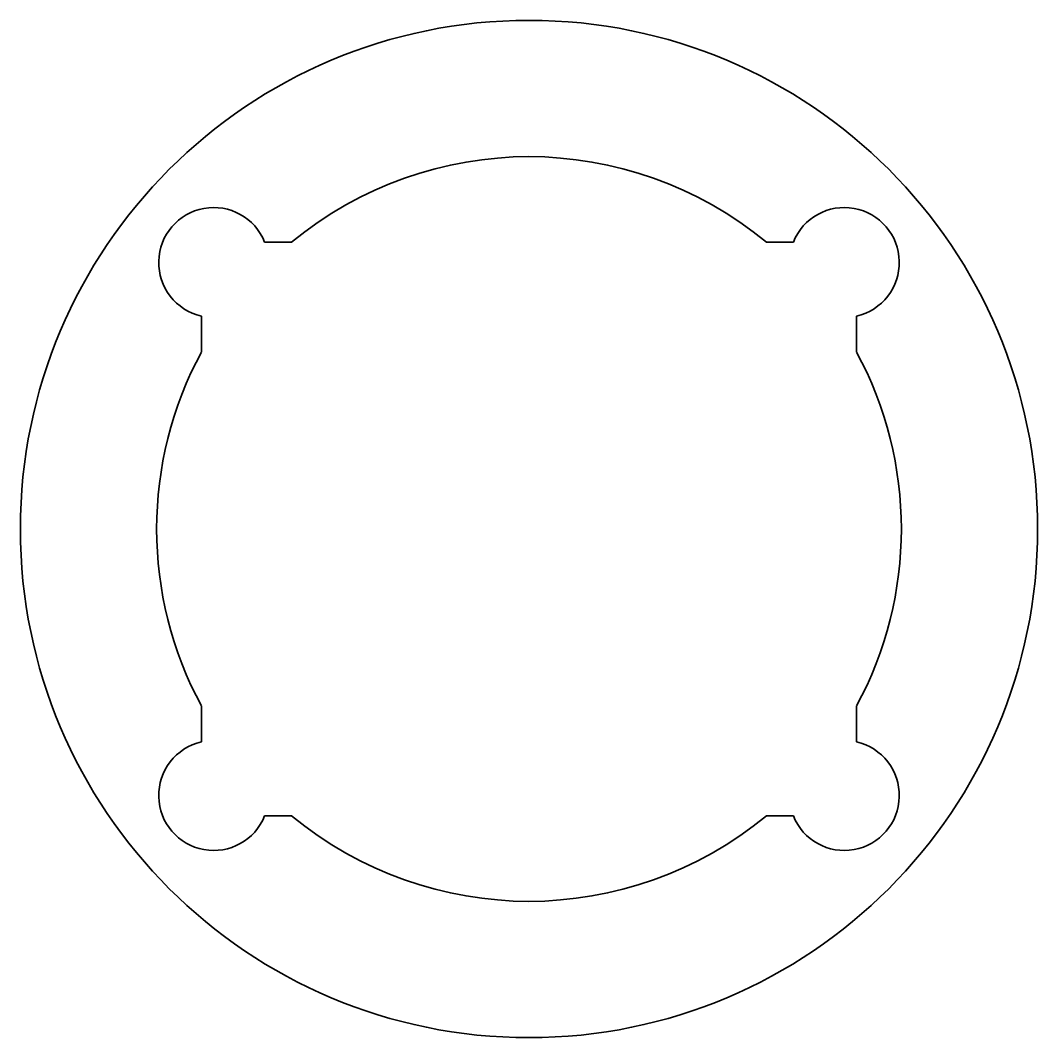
# Model space of a CAD drawing. Header units: inches. Extents: x 0 to 125, y 0 to 125.
import ezdxf

# ---------------------------------------------------------------- set-up
doc = ezdxf.new("R2010")
doc.units = ezdxf.units.IN
doc.header["$MEASUREMENT"] = 0
doc.layers.add('SIMUMAK Visible (ISO)', color=7, linetype='Continuous', lineweight=35)

# ---------------------------------------------------------------- blocks, each defined once
blk = doc.blocks.new('AMB-04-TAPATHR01_Sheet_AMB-04-TAPATHR01')
at = {"layer": 'SIMUMAK Visible (ISO)'}
for p, q in [((-32.48, 35.25), (-29.16, 35.25)), ((29.16, 35.25), (32.48, 35.25)), ((-40.25, 21.75), (-40.25, 26.17)), ((40.25, 26.17), (40.25, 21.75)), ((-40.25, -26.17), (-40.25, -21.75)), ((40.25, -21.75), (40.25, -26.17)), ((-29.16, -35.25), (-32.48, -35.25)), ((32.48, -35.25), (29.16, -35.25))]:
    blk.add_line(p, q, dxfattribs=at)
blk.add_circle((0, 0), 62.5, dxfattribs=at)
at = {"layer": 'SIMUMAK Visible (ISO)', "extrusion": (0, 0, -1)}
for centre, radius, start, end in [((0, 0), 45.75, 50.3981, 129.6019), ((38.75, 32.75), 6.75, 282.8396, 158.2615), ((-38.75, 32.75), 6.75, 21.7385, 257.1604), ((0, 0), 45.75, 331.616, 28.384), ((0, 0), 45.75, 151.616, 208.384), ((38.75, -32.75), 6.75, 201.7385, 77.1604), ((-38.75, -32.75), 6.75, 102.8396, 338.2615), ((0, 0), 45.75, 230.3981, 309.6019)]:
    blk.add_arc(centre, radius, start, end, dxfattribs=at)

msp = doc.modelspace()

# ---------------------------------------------------------------- block references
msp.add_blockref('AMB-04-TAPATHR01_Sheet_AMB-04-TAPATHR01', (62.5, 62.5))

doc.saveas('drawing.dxf')
